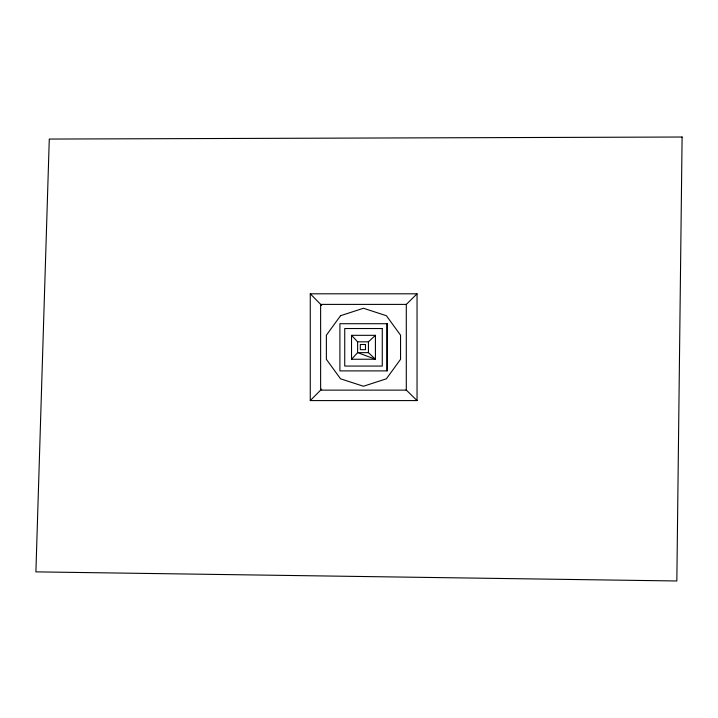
<?xml version="1.0" encoding="UTF-8"?>
<svg xmlns="http://www.w3.org/2000/svg" width="718" height="718" viewBox="0 0 718 718"><rect width="100%" height="100%" fill="white"/><g stroke="black" fill="none" stroke-linecap="round" stroke-linejoin="round"><path stroke-width="1.08" d="M351.524 359.26L357.618 352.646L357.618 341.831L351.524 335.324L375.424 335.324L375.424 359.224L351.524 359.26L351.524 335.324M310.266 400.581L310.266 293.806L417.041 293.806L417.041 400.581L310.266 400.581L321.682 389.084M406.101 304.638L417.041 293.806M357.618 341.831L368.433 341.831L375.424 335.324M387.101 323.71L339.91 323.71L339.91 370.892L387.101 370.892L387.101 323.71L387.101 370.892M368.433 352.646L357.618 352.646L375.424 359.224L368.433 352.646L368.433 341.831M406.101 389.847L417.041 400.581M310.266 293.806L321.682 305.41M682.1 137.021L676.841 580.979L35.9 571.869L49.282 139.059L682.1 137.021M340.538 315.714L326.376 335.207L326.376 359.314L340.538 378.808L363.461 386.257L386.383 378.808L400.554 359.314L400.554 335.207L386.383 315.714L363.461 308.264L340.538 315.714M406.298 304.396L320.623 304.396L320.623 390.125L406.298 390.125L406.298 304.396M382.272 328.53L344.73 328.53L344.73 366.063L382.272 366.063L382.272 328.53M365.489 344.505L360.319 344.505L360.319 349.675L365.489 349.675L365.489 344.505"/></g></svg>
